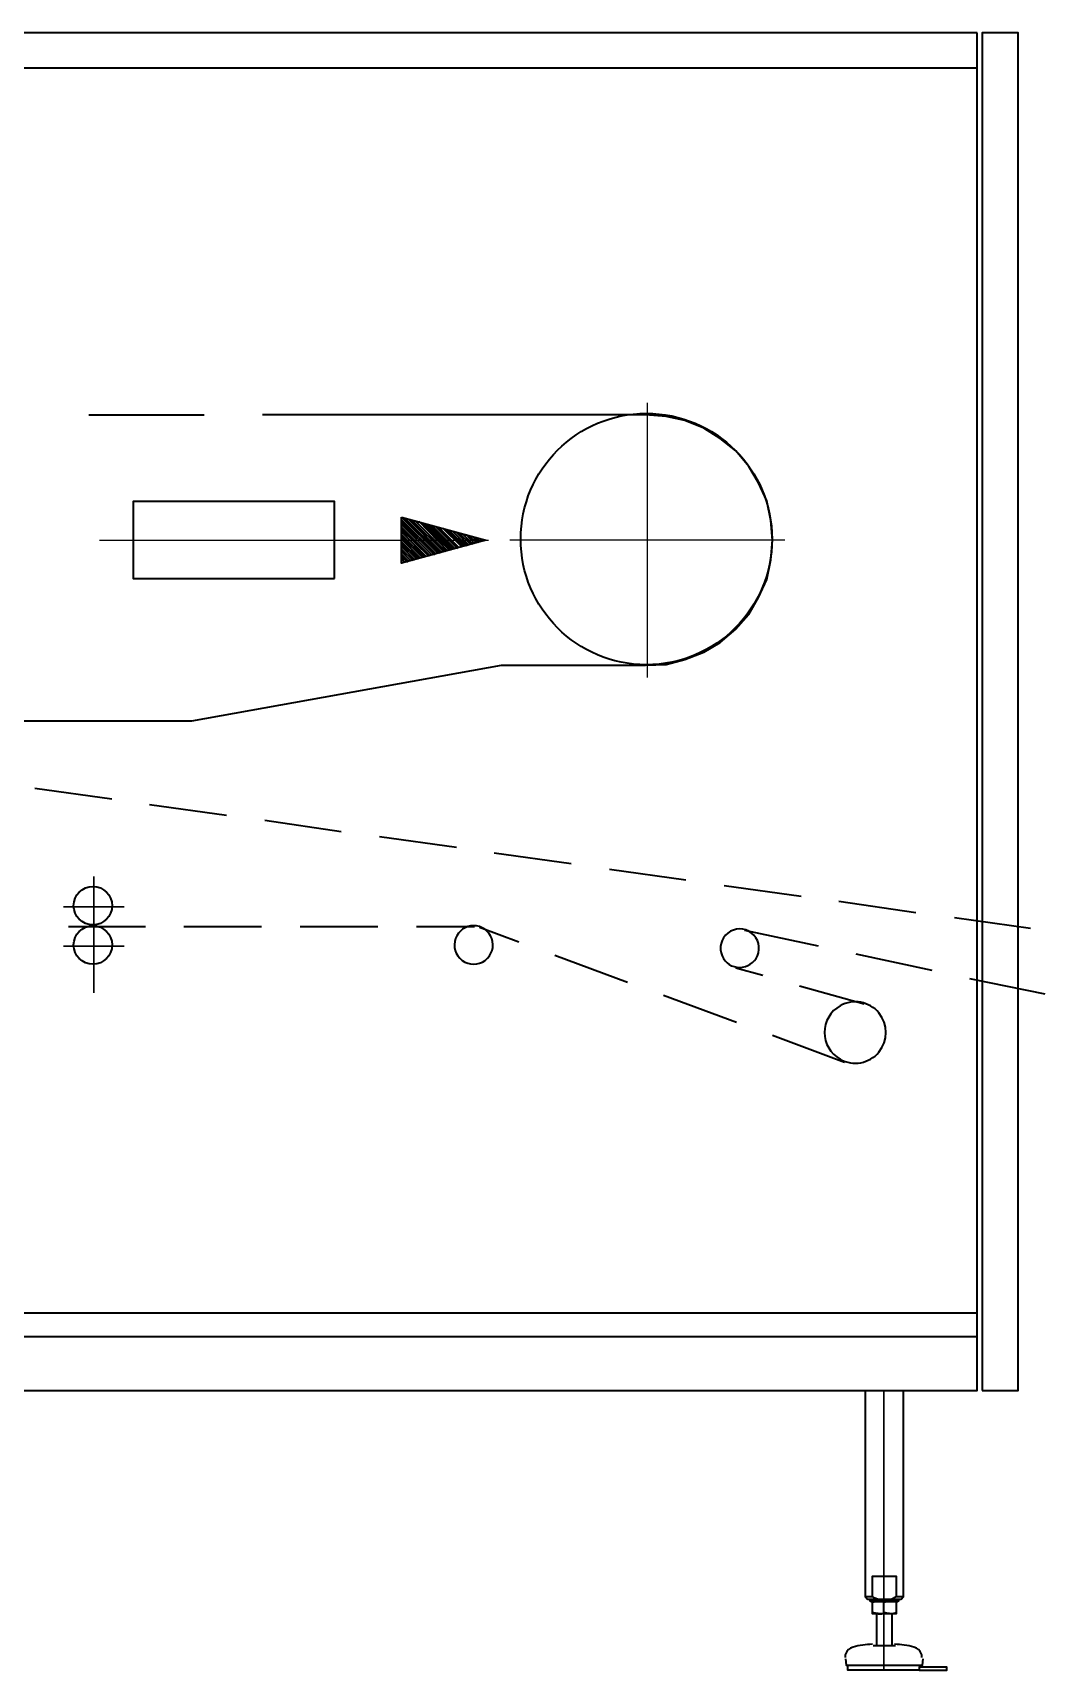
# Model space of a CAD drawing. Header units: millimetres. Extents: x 25096 to 30217, y 6541 to 10165.
# Drawn here: x 28713.1 to 28868.8, y 6863.4 to 7115.3 of the extents above; entities that cross this region are included whole.
import ezdxf

# ---------------------------------------------------------------- set-up
doc = ezdxf.new("R2010")
doc.units = ezdxf.units.MM
doc.layers.add('Equipment', color=123, linetype='Continuous')

# ---------------------------------------------------------------- blocks, each defined once
blk = doc.blocks.new('A$C970bf4b1')
at = {"layer": 'Equipment', "lineweight": 35}
for points in [[(-4429.1, 2118), (-4429.1, 362), (121.2, 362), (121.2, 2072.5)], [(-1222, 1227.8), (-893.9, 1227.8), (-493.8, 1299.8), (-307.5, 1299.8), (-281, 1300.8), (-256.7, 1307.2), (-232.3, 1316.7), (-211.2, 1329.4), (-191.1, 1346.4), (-174.1, 1365.4), (-161.4, 1387.6), (-150.8, 1410.9), (-145.5, 1436.3), (-143.4, 1461.7), (-145.5, 1487.1), (-150.8, 1512.5), (-161.4, 1535.8), (-174.1, 1557), (-191.1, 1577.1), (-211.2, 1593), (-232.3, 1606.7), (-256.7, 1616.3), (-281, 1621.6), (-307.5, 1623.7), (-802.8, 1623.7)], [(-1027.2, 1623.7), (-878, 1623.7)], [(-622.9, 1491.4), (-576.3, 1444.8)], [(-622.9, 1488.2), (-578.4, 1443.7)], [(-622.9, 1485), (-580.6, 1442.7)], [(-618.7, 1490.3), (-573.2, 1444.8)], [(-614.4, 1489.2), (-571, 1445.9)], [(-610.2, 1488.2), (-568.9, 1446.9)], [(-606, 1487.1), (-565.7, 1446.9)], [(-600.7, 1486.1), (-563.6, 1448)], [(-596.4, 1484), (-561.5, 1449)], [(-592.2, 1482.9), (-558.3, 1449)], [(-622.9, 1481.8), (-583.7, 1442.7)], [(-622.9, 1478.7), (-585.9, 1441.6)], [(-622.9, 1475.5), (-588, 1441.6)], [(-622.9, 1472.3), (-591.1, 1440.6)], [(-622.9, 1469.1), (-593.3, 1439.5)], [(-622.9, 1466), (-596.4, 1439.5)], [(-622.9, 1462.8), (-598.6, 1438.4)], [(-588, 1481.8), (-556.2, 1450.1)], [(-583.7, 1480.8), (-554.1, 1451.1)], [(-579.5, 1479.7), (-550.9, 1451.1)], [(-575.3, 1478.7), (-548.8, 1452.2)], [(-570, 1477.6), (-545.6, 1453.3)], [(-565.7, 1475.5), (-543.5, 1453.3)], [(-561.5, 1474.4), (-541.4, 1454.3)], [(-557.3, 1473.4), (-538.2, 1454.3)], [(-553, 1472.3), (-536.1, 1455.4)], [(-548.8, 1471.3), (-534, 1456.4)], [(-544.6, 1470.2), (-530.8, 1456.4)], [(-539.3, 1469.1), (-528.7, 1457.5)], [(-535, 1467), (-526.6, 1458.6)], [(-530.8, 1466), (-523.4, 1458.6)], [(-526.6, 1464.9), (-521.3, 1459.6)], [(-522.3, 1463.8), (-519.2, 1460.7)], [(-518.1, 1462.8), (-516, 1460.7)], [(-622.9, 1459.6), (-600.7, 1437.4)], [(-622.9, 1456.4), (-603.8, 1437.4)], [(-622.9, 1453.3), (-606, 1436.3)], [(-622.9, 1450.1), (-608.1, 1435.3)], [(-622.9, 1446.9), (-611.3, 1435.3)], [(-622.9, 1443.7), (-613.4, 1434.2)], [(-622.9, 1440.6), (-615.5, 1433.1)], [(-622.9, 1437.4), (-618.7, 1433.1)], [(-622.9, 1434.2), (-620.8, 1432.1)], [(-1097.1, 1141), (-997.6, 1127.3)], [(-948.9, 1119.8), (-849.4, 1106.1)], [(-799.7, 1099.7), (-701.2, 1084.9)], [(-651.5, 1078.6), (-552, 1064.8)], [(-503.3, 1057.4), (-403.8, 1043.6)], [(-354.1, 1036.2), (-255.6, 1022.5)], [(-205.9, 1015.1), (-106.4, 1001.3)], [(-57.7, 994.9), (41.8, 980.1)], [(-1053.7, 962.1), (-954.2, 962.1)], [(-904.5, 962.1), (-803.9, 962.1)], [(-754.2, 962.1), (-653.6, 962.1)], [(-603.8, 962.1), (-528.7, 962.1)], [(-522.3, 961.1), (-471.5, 942)], [(-84.1, 936.7), (-179.4, 956.8)], [(91.6, 973.8), (190, 960)], [(-425, 925.1), (-330.8, 890.2)], [(63, 905), (-35.5, 926.1)], [(-156.1, 898.6), (-191.1, 908.2)], [(209, 874.3), (111.7, 894.4)], [(-284.2, 873.2), (-190, 838.3)], [(-24.9, 861.6), (-108.5, 884.9)], [(-143.4, 821.4), (-50.3, 786.4)], [(-10834.9, 462.5), (-8700, 462.5), (-7784.4, 462.5), (-6565.1, 462.5), (-4429.1, 462.5), (121.2, 462.5)], [(-10834.9, 431.9), (-8700, 431.9), (-7784.4, 431.9), (-6565.1, 431.9), (-4429.1, 431.9), (121.2, 431.9)], [(-23.8, 362), (-23.8, 95.3), (-20.6, 92.1), (-7.9, 92.1), (-11.1, 93.1), (-14.3, 95.3)], [(0.5, 362), (0.5, 362)], [(10.1, 92.1), (22.8, 92.1), (25.9, 95.3), (25.9, 362)], [(-23.8, 95.3), (-14.3, 95.3), (-14.3, 121.7), (16.4, 121.7), (16.4, 95.3), (25.9, 95.3)], [(-17.5, 92.1), (-17.5, 90), (-16.4, 88.9), (18.5, 88.9), (19.6, 90), (19.6, 92.1)], [(-17.5, 90), (19.6, 90)], [(-6.9, 73), (-14.3, 73), (-14.3, 74.1), (-14.3, 87.9), (-10.1, 88.9), (-6.9, 88.9)], [(-14.3, 88.9), (-14.3, 87.9)], [(-7.9, 92.1), (10.1, 92.1), (16.4, 95.3)], [(16.4, 88.9), (16.4, 87.9), (16.4, 74.1), (12.2, 73), (9, 73), (-6.9, 73), (-2.6, 73), (0.5, 74.1), (0.5, 87.9), (4.8, 88.9), (9, 88.9)], [(-9, 73), (-9, 31.8)], [(16.4, 74.1), (16.4, 73), (9, 73)], [(11.1, 31.8), (11.1, 73)], [(15.3, 31.8), (-13.2, 31.8)], [(-49.2, 14.8), (-48.2, 6.4), (50.3, 6.4), (51.3, 14.8)], [(46, 0), (68.3, 0), (82, 0), (82, 4.2), (68.3, 4.2), (46, 4.2), (46, 0), (-46, 0), (-46, 6.4)], [(48.2, 4.2), (48.2, 6.4)]]:
    blk.add_lwpolyline(points, dxfattribs=at)
for points in [[(121.2, 2118), (-4429.1, 2118), (-4429.1, 2072.5), (121.2, 2072.5)], [(127.5, 362), (174.1, 362), (174.1, 2118), (127.5, 2118)], [(-709.7, 1412), (-709.7, 1511.5), (-970.1, 1511.5), (-970.1, 1461.7), (-970.1, 1412)], [(-622.9, 1491.4), (-513.9, 1461.7), (-622.9, 1432.1)]]:
    blk.add_lwpolyline(points, close=True, dxfattribs=at)
at = {"layer": 'Equipment', "lineweight": 25}
for points in [[(-305.4, 1639.5), (-305.4, 1283.9)], [(-1013.5, 1461.7), (-510.7, 1461.7)], [(-127.5, 1461.7), (-483.2, 1461.7)], [(-23.8, 362), (0.5, 362), (25.9, 362)], [(0.5, 0), (0.5, 362), (0.5, 0)], [(0.5, 362), (0.5, 0)]]:
    blk.add_lwpolyline(points, dxfattribs=at)
for points in [[(-1020.9, 876.4), (-1020.9, 1026.7)], [(-981.7, 987.5), (-1060, 987.5)], [(-981.7, 936.7), (-1060, 936.7)]]:
    blk.add_lwpolyline(points, close=True, dxfattribs=at)
at = {"layer": 'Equipment', "lineweight": 35}
for points in [[(-506.4, 946.6, 0.702345), (-553.2, 946.6, 1.423801)], [(-163, 924, 1.52756), (-208.6, 923.9, 0.654638)], [(-56, 859.5, 0.584488), (-56, 790.3, 1.710898)]]:
    blk.add_lwpolyline(points, format="xyb", close=True, dxfattribs=at)
for points in [[(-14.3, 33.6, 0.063626), (-39.3, 30, 0.236851), (-49, 21, 0.11896), (-49.7, 16.4)], [(49.7, 16.4, 0.11896), (49, 21, 0.236851), (39.3, 30, 0.063626), (14.3, 33.6)]]:
    blk.add_lwpolyline(points, format="xyb", dxfattribs=at)
for centre, radius in [((-306.5, 1463.1), 162.5), ((-1022, 988.9), 24.9), ((-1022, 988.9), 24.9), ((-1022, 938.1), 24.9), ((-1022, 938.1), 24.9)]:
    blk.add_circle(centre, radius, dxfattribs=at)
for centre, start, end in [((-8, 68), 70.2246, 89.5165), ((6.9, 68), 70.2246, 89.5165), ((-6.9, 96.6), 250.2246, 269.5165), ((7.9, 96.6), 250.2246, 269.5165)]:
    blk.add_arc(centre, 22.8, start, end, dxfattribs=at)

msp = doc.modelspace()

# ---------------------------------------------------------------- block references
at = {"xscale": 0.1189320440123307, "yscale": 0.1189320440123307, "zscale": 0.1189320440123307}
msp.add_blockref('A$C970bf4b1', (28843.9, 6863.37), dxfattribs=at)

doc.saveas('drawing.dxf')
